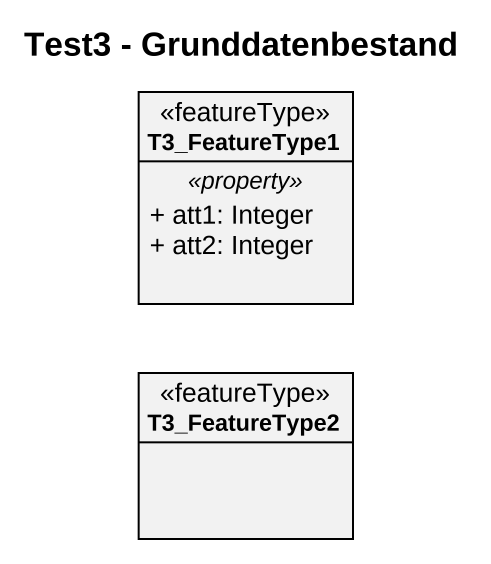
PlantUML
@startuml
title Test3 - Grunddatenbestand
hide circle
hide empty members
skinparam classAttributeIconSize 0
class T3_FeatureType1 <<featureType>> {
  .. <<property>> ..
  + att1: Integer
  + att2: Integer
}
class T3_FeatureType2 <<featureType>>
@enduml
